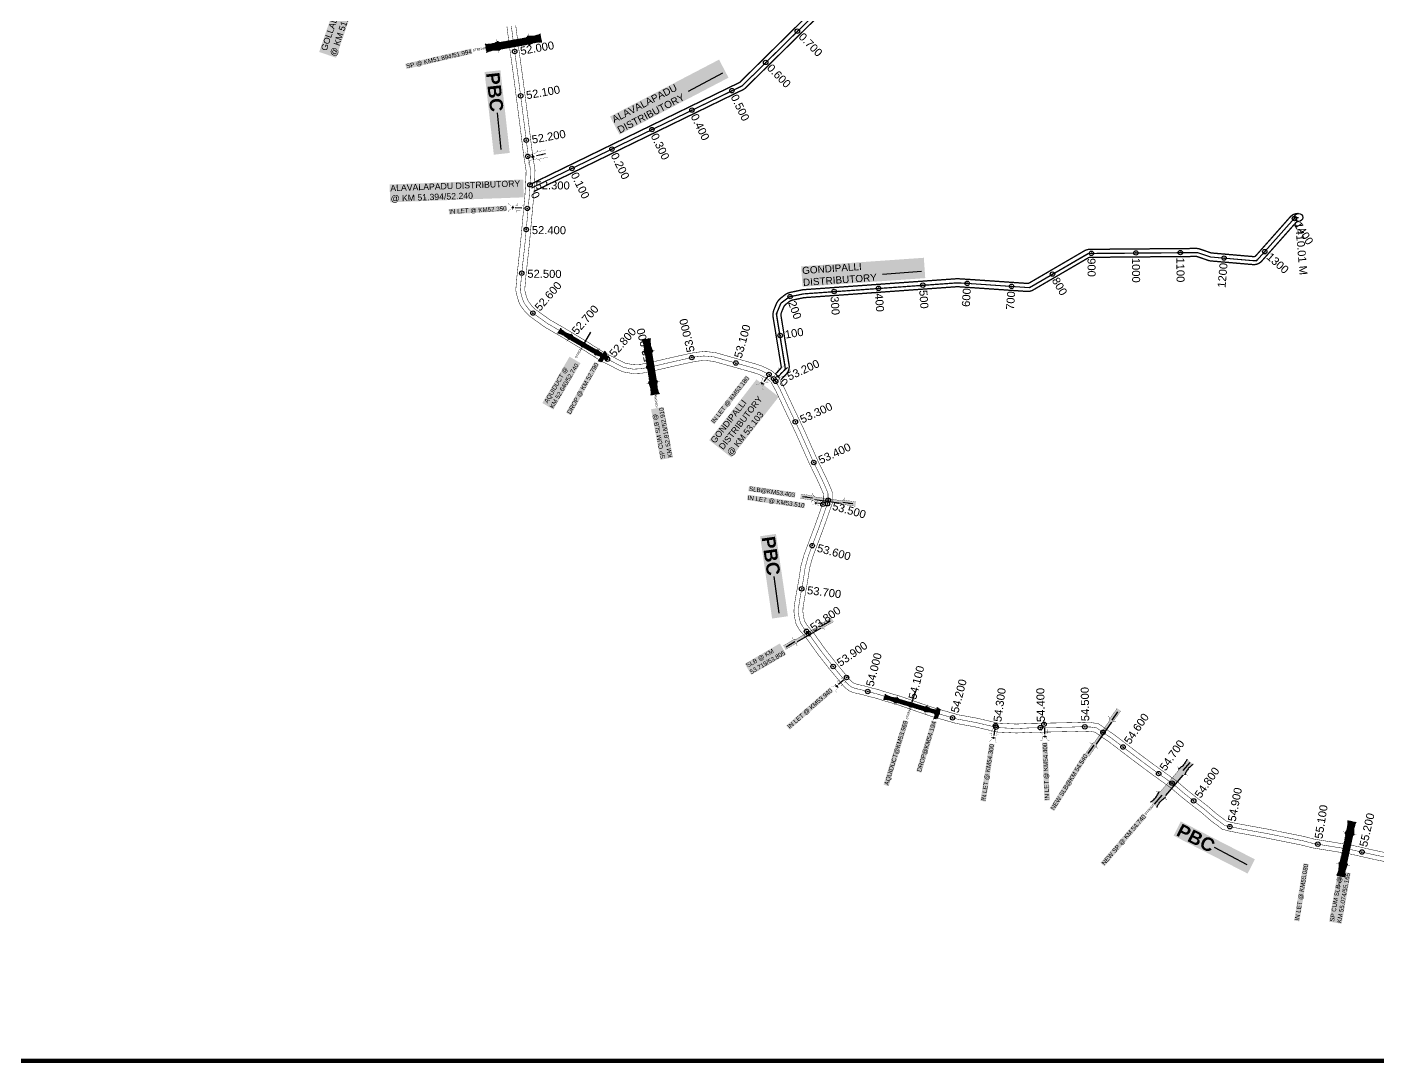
# Model space of a CAD drawing. Header units: inches. Extents: x 204181 to 273365, y 1587708 to 1600456.
# Drawn here: x 210124 to 213162, y 1589951 to 1592281 of the extents above; entities that cross this region are included whole.
import ezdxf
from ezdxf.enums import TextEntityAlignment as Align

# ---------------------------------------------------------------- set-up
doc = ezdxf.new("R2010")
doc.units = ezdxf.units.IN
doc.header["$LTSCALE"] = 15
doc.header["$MEASUREMENT"] = 0
doc.header["$PDMODE"] = 32
doc.header["$PDSIZE"] = 10
doc.linetypes.add('ACAD_ISO02W100', pattern=[15, 12, -3])
doc.linetypes.add('HIDDEN2', pattern=[0.1875, 0.125, -0.0625])
for name, color, linetype in [('CANAL1', 7, 'Continuous'), ('CSMark', 72, 'Continuous'), ('PAPER SIZE', 5, 'Continuous'), ('STRUCTURE', 5, 'Continuous'), ('text2', 7, 'Continuous')]:
    doc.layers.add(name, color=color, linetype=linetype)
doc.styles.add('FONT1', font='Arial')
doc.styles.get("Standard").update_dxf_attribs({"font": 'arial.ttf'})
doc.dimstyles.get("Standard").update_dxf_attribs({"dimtxt": 0.18, "dimasz": 0.18, "dimexe": 0.18, "dimexo": 0.0625, "dimgap": 0.09, "dimtad": 0, "dimtih": 1, "dimtoh": 1, "dimdec": 4, "dimzin": 0, "dimdsep": 46, "dimtxsty": 'Standard', "dimcen": 0.09, "dimadec": 0, "dimazin": 0, "dimtfac": 1, "dimtdec": 4, "dimtofl": 0, "dimtmove": 0, "dimatfit": 3, "dimfxl": 1, "dimtolj": 1, "dimtzin": 0, "dimarcsym": 0})

# ---------------------------------------------------------------- blocks, each defined once
blk = doc.blocks.new('DROP')
h = blk.add_hatch()
h.set_pattern_fill('ANSI31', color=1, scale=10, angle=45)
h.set_pattern_definition([(90, (-324.4107, -25.7687), (-1.25, 0), [])])
h.paths.add_polyline_path([(-9.9, -4.3), (-13.8, 4.1), (13.8, 4.1), (10.2, -4.3)])
at = {"layer": 'STRUCTURE', "color": 5, "const_width": 0.49}
blk.add_lwpolyline([(-9.9, -4.3), (-13.8, 4.1), (13.8, 4.1), (10.2, -4.3), (-9.9, -4.3)], dxfattribs=at)
at = {"layer": 'STRUCTURE', "color": 5}
blk.add_circle((0, 0), 1.33, dxfattribs=at)
blk = doc.blocks.new('OT')
at = {"layer": 'STRUCTURE', "color": 190}
for points, const_width in [([(769775.2, 1706601.8), (769775.2, 1706597.8), (769769.2, 1706593.8), (769761.8, 1706593.8), (769754.4, 1706593.8), (769748.4, 1706597.8), (769748.4, 1706601.8)], 0.5), ([(769751.4, 1706595.8), (769729.4, 1706595.8)], 0.5), ([(769751.4, 1706579), (769729.4, 1706579)], 0.5), ([(769748.4, 1706573), (769748.4, 1706577), (769754.4, 1706581), (769761.8, 1706581), (769761.8, 1706581), (769761.8, 1706581), (769769.2, 1706581), (769775.2, 1706577), (769775.2, 1706573)], 0.5), ([(769761.8, 1706593.8), (769761.8, 1706581)], 2.5)]:
    blk.add_lwpolyline(points, dxfattribs=dict(at, const_width=const_width))
at = {"layer": 'STRUCTURE', "color": 0}
blk.add_circle((769761.8, 1706587.4), 1.87, dxfattribs=at)
blk.add_leader([(769732.6, 1706587.4), (769753.8, 1706587.4)], dimstyle='Standard', override={"dimasz": 10, "dimgap": 0.09, "dimtad": 0}, dxfattribs=at)
blk = doc.blocks.new('SP')
at = {"layer": 'STRUCTURE'}
h = blk.add_hatch(dxfattribs=at)
h.set_pattern_fill('DASH', color=256, scale=8, style=0)
edge = h.paths.add_edge_path()
edge.add_spline(control_points=[(769825.7, 1706742.1), (769825.3, 1706741.8), (769823.8, 1706740.8), (769820.9, 1706740.3), (769817, 1706739.7), (769811.4, 1706738.9), (769804, 1706739.7), (769798.4, 1706741), (769795.6, 1706741.6)], knot_values=[0, 0, 0, 0, 1.613557, 5.24513, 8.624976, 13.470124, 22.190216, 30.746377, 30.746377, 30.746377, 30.746377], degree=3, periodic=0)
edge.add_line((769795.6, 1706741.6), (769792.6, 1706739.6))
edge.add_line((769792.6, 1706739.6), (769732.6, 1706739.6))
edge.add_line((769732.6, 1706739.6), (769729.6, 1706741.6))
edge.add_spline(control_points=[(769729.6, 1706741.6), (769726.9, 1706740.9), (769721.3, 1706739.5), (769713.9, 1706738.5), (769708.3, 1706739.1), (769704.4, 1706739.6), (769701.5, 1706740), (769700, 1706741), (769699.5, 1706741.3)], knot_values=[0, 0, 0, 0, 8.556161, 17.276253, 22.121402, 25.501247, 29.13282, 30.746377, 30.746377, 30.746377, 30.746377], degree=3, periodic=0)
edge.add_line((769699.5, 1706741.3), (769699.5, 1706722.1))
edge.add_spline(control_points=[(769699.5, 1706722.1), (769700, 1706722.4), (769701.4, 1706723.4), (769704.3, 1706724), (769708.2, 1706724.5), (769713.8, 1706725.3), (769721.2, 1706724.5), (769726.8, 1706723.3), (769729.6, 1706722.6)], knot_values=[0, 0, 0, 0, 1.613557, 5.24513, 8.624976, 13.470124, 22.190216, 30.746377, 30.746377, 30.746377, 30.746377], degree=3, periodic=0)
edge.add_line((769729.6, 1706722.6), (769732.6, 1706724.6))
edge.add_line((769732.6, 1706724.6), (769792.6, 1706724.6))
edge.add_line((769792.6, 1706724.6), (769795.6, 1706722.6))
edge.add_spline(control_points=[(769795.6, 1706722.6), (769798.4, 1706723.3), (769803.9, 1706724.8), (769811.3, 1706725.8), (769817, 1706725.1), (769820.9, 1706724.7), (769823.8, 1706724.2), (769825.2, 1706723.3), (769825.7, 1706723)], knot_values=[0, 0, 0, 0, 8.556161, 17.276253, 22.121402, 25.501247, 29.13282, 30.746377, 30.746377, 30.746377, 30.746377], degree=3, periodic=0)
edge.add_line((769825.7, 1706723), (769825.7, 1706742.1))
h.paths.add_polyline_path([(769764.2, 1706732.1, -1), (769761.1, 1706732.1, -1)], flags=0)
h.paths.add_polyline_path([(769761.1, 1706732.1, 1), (769764.2, 1706732.1, 1)], flags=16)
at = {"layer": 'STRUCTURE', "const_width": 0.628}
for points in [[(769726.6, 1706747.6), (769726.6, 1706743.6), (769732.6, 1706739.6), (769792.6, 1706739.6), (769798.6, 1706743.6), (769798.6, 1706747.6)], [(769726.6, 1706716.6), (769726.6, 1706720.6), (769732.6, 1706724.6), (769792.6, 1706724.6), (769798.6, 1706720.6), (769798.6, 1706716.6)]]:
    blk.add_lwpolyline(points, dxfattribs=at)
at = {"layer": 'STRUCTURE', "color": 3}
blk.add_lwpolyline([(769732.6, 1706724.6), (769792.6, 1706724.6)], dxfattribs=at)
blk.add_lwpolyline([(769732.6, 1706724.6), (769792.6, 1706724.6)], dxfattribs=at)
at = {"layer": 'STRUCTURE', "color": 0}
blk.add_circle((769762.6, 1706732.1), 1.55, dxfattribs=at)
at = {"layer": 'STRUCTURE'}
for points in [[(769699.5, 1706741.3), (769700.9, 1706740.5), (769704.4, 1706739.6), (769707.8, 1706739.2), (769712.6, 1706738.8), (769721.3, 1706739.7), (769729.6, 1706741.6)], [(769699.5, 1706722.1), (769700.9, 1706723), (769704.4, 1706724), (769707.7, 1706724.5), (769712.5, 1706725), (769721.2, 1706724.4), (769729.6, 1706722.6)], [(769825.7, 1706742.1), (769824.3, 1706741.3), (769820.8, 1706740.3), (769817.5, 1706739.8), (769812.7, 1706739.2), (769804, 1706739.9), (769795.6, 1706741.6)], [(769825.7, 1706723), (769824.3, 1706723.8), (769820.8, 1706724.7), (769817.4, 1706725.1), (769812.6, 1706725.5), (769803.9, 1706724.6), (769795.6, 1706722.6)]]:
    blk.add_spline(points, degree=3, dxfattribs=at)
at = {"layer": 'STRUCTURE', "color": 0}
blk.add_text('STREAM', height=5, dxfattribs=at).set_placement((769684.3, 1706732.1), align=Align.MIDDLE_CENTER)
for points in [[(769727.4, 1706732.1), (769700.8, 1706732.1)], [(769824.4, 1706732.1), (769800.5, 1706732.1)]]:
    blk.add_leader(points, dimstyle='Standard', override={"dimasz": 10, "dimgap": 0.09, "dimtad": 0}, dxfattribs=at)
blk = doc.blocks.new('AQUEDUCT')
at = {"layer": 'STRUCTURE'}
h = blk.add_hatch(dxfattribs=at)
h.set_pattern_fill('DASH', color=256, scale=8, angle=-90, style=0)
h.set_pattern_definition([(270, (-1706662.7411, 769762.6106), (1, -1), [1, -1])])
edge = h.paths.add_edge_path()
edge.add_spline(control_points=[(6.5, -63.1), (6.2, -62.6), (5.2, -61.2), (4.6, -58.3), (4.1, -54.4), (3.3, -48.8), (4.1, -41.4), (5.4, -35.8), (6, -33)], knot_values=[0, 0, 0, 0, 1.613557, 5.24513, 8.624976, 13.470124, 22.190216, 30.746377, 30.746377, 30.746377, 30.746377], degree=3, periodic=0)
edge.add_line((6, -33), (4, -30))
edge.add_line((4, -30), (4, 30))
edge.add_line((4, 30), (6, 33))
edge.add_spline(control_points=[(6, 33), (5.3, 35.8), (3.9, 41.3), (2.8, 48.7), (3.5, 54.4), (3.9, 58.3), (4.4, 61.2), (5.4, 62.6), (5.7, 63.1)], knot_values=[0, 0, 0, 0, 8.556161, 17.276253, 22.121402, 25.501247, 29.13282, 30.746377, 30.746377, 30.746377, 30.746377], degree=3, periodic=0)
edge.add_line((5.7, 63.1), (-6.5, 63.1))
edge.add_spline(control_points=[(-6.5, 63.1), (-6.2, 62.6), (-5.2, 61.2), (-4.6, 58.3), (-4.1, 54.4), (-3.3, 48.8), (-4.1, 41.4), (-5.4, 35.8), (-6, 33)], knot_values=[0, 0, 0, 0, 1.613557, 5.24513, 8.624976, 13.470124, 22.190216, 30.746377, 30.746377, 30.746377, 30.746377], degree=3, periodic=0)
edge.add_line((-6, 33), (-4, 30))
edge.add_line((-4, 30), (-4, -30))
edge.add_line((-4, -30), (-6, -33))
edge.add_spline(control_points=[(-6, -33), (-5.3, -35.8), (-3.9, -41.3), (-2.8, -48.7), (-3.5, -54.4), (-3.9, -58.3), (-4.4, -61.2), (-5.4, -62.6), (-5.7, -63.1)], knot_values=[0, 0, 0, 0, 8.556161, 17.276253, 22.121402, 25.501247, 29.13282, 30.746377, 30.746377, 30.746377, 30.746377], degree=3, periodic=0)
edge.add_line((-5.7, -63.1), (6.5, -63.1))
blk.add_circle((0, 0), 0.938)
at = {"layer": 'STRUCTURE', "const_width": 0.628}
for points in [[(-12, 36), (-8, 36), (-4, 30), (-4, -30), (-8, -36), (-12, -36)], [(12, 36), (8, 36), (4, 30), (4, -30), (8, -36), (12, -36)]]:
    blk.add_lwpolyline(points, dxfattribs=at)
at = {"layer": 'STRUCTURE', "color": 3}
for points in [[(-4, 30), (-4, -30)], [(-4, 30), (-4, -30)], [(4, 30), (4, -30)]]:
    blk.add_lwpolyline(points, dxfattribs=at)
at = {"layer": 'STRUCTURE'}
for points in [[(-6.5, 63.1), (-5.7, 61.7), (-4.7, 58.2), (-4.2, 54.9), (-3.6, 50.1), (-4.3, 41.4), (-6, 33)], [(5.7, 63.1), (4.8, 61.7), (3.9, 58.2), (3.5, 54.8), (3.1, 50), (4, 41.3), (6, 33)], [(-5.7, -63.1), (-4.8, -61.7), (-3.9, -58.2), (-3.5, -54.8), (-3.1, -50), (-4, -41.3), (-6, -33)], [(6.5, -63.1), (5.7, -61.7), (4.7, -58.2), (4.2, -54.9), (3.6, -50.1), (4.3, -41.4), (6, -33)]]:
    blk.add_spline(points, degree=3, dxfattribs=at)
at = {"layer": 'STRUCTURE', "color": 0}
blk.add_text('STREAM', height=5, dxfattribs=at).set_placement((-19.7, -0.1), align=Align.MIDDLE_CENTER)
for points in [[(32.5, 0.1), (5.8, 0)], [(0.4, -62), (0.1, -38.2)]]:
    blk.add_leader(points, dimstyle='Standard', override={"dimasz": 10, "dimgap": 0.09, "dimtad": 0}, dxfattribs=at)
blk = doc.blocks.new('SLB')
at = {"layer": 'STRUCTURE'}
h = blk.add_hatch(dxfattribs=at)
h.set_pattern_fill('DOTS', color=6, scale=20, angle=320.3722, style=0)
h.set_pattern_definition([(320.372247934, (-159.4327, -72.9564), (1.2786241598, 0.5641323054), [0, -1.25])])
h.paths.add_polyline_path([(769699.5, 1706871.1), (769699.5, 1706861.1), (769729.1, 1706861.1), (769732.1, 1706863.1), (769792.1, 1706863.1), (769795.1, 1706861.1), (769824.7, 1706861.1), (769824.7, 1706871.1), (769795.1, 1706871.1), (769792.1, 1706869.1), (769732.1, 1706869.1), (769729.1, 1706871.1)])
at = {"layer": 'STRUCTURE', "color": 6, "const_width": 0.628}
for points in [[(769726.1, 1706877.1), (769726.1, 1706873.1), (769732.1, 1706869.1), (769792.1, 1706869.1), (769798.1, 1706873.1), (769798.1, 1706877.1)], [(769726.1, 1706855.1), (769726.1, 1706859.1), (769732.1, 1706863.1), (769792.1, 1706863.1), (769798.1, 1706859.1), (769798.1, 1706855.1)]]:
    blk.add_lwpolyline(points, dxfattribs=at)
at = {"layer": 'STRUCTURE', "color": 6, "linetype": 'ACAD_ISO02W100', "ltscale": 0.5, "const_width": 0.5}
for points in [[(769699.5, 1706871.1), (769729.1, 1706871.1)], [(769699.5, 1706861.1), (769729.1, 1706861.1)], [(769795.1, 1706871.1), (769824.7, 1706871.1)], [(769795.1, 1706861.1), (769824.7, 1706861.1)]]:
    blk.add_lwpolyline(points, dxfattribs=at)
at = {"layer": 'STRUCTURE', "color": 6}
blk.add_lwpolyline([(769732.1, 1706863.1), (769792.1, 1706863.1)], dxfattribs=at)
blk.add_lwpolyline([(769732.1, 1706863.1), (769792.1, 1706863.1)], dxfattribs=at)
at = {"layer": 'STRUCTURE', "color": 0}
blk.add_circle((769762.1, 1706866.1), 1.24, dxfattribs=at)
for points in [[(769703.8, 1706866), (769726.7, 1706866)], [(769818.6, 1706865.8), (769795.7, 1706865.8)]]:
    blk.add_leader(points, dimstyle='Standard', override={"dimasz": 10, "dimgap": 0.09, "dimtad": 0}, dxfattribs=at)
blk = doc.blocks.new('PBC')
at = {"layer": 'STRUCTURE', "color": 5, "insert": (13.6, 8.7), "char_height": 30, "width": 181.057, "attachment_point": 1, "rotation": 325.6347, "bg_fill": 1, "box_fill_scale": 1.1, "bg_fill_color": 7, "bg_fill_true_color": 16777215, "bg_fill_transparency": 0}
blk.add_mtext('{\\fArial|b1|i0|c0|p34;\\C256;PBC}', dxfattribs=at)
at = {"layer": 'PAPER SIZE'}
blk.add_leader([(148.6, -102.5), (80.6, -54.7)], dimstyle='Standard', override={"dimasz": 40, "dimgap": 0.09, "dimtad": 0, "dimtfill": 2, "dimtfillclr": 5}, dxfattribs=at)

msp = doc.modelspace()

# ---------------------------------------------------------------- linework, layer by layer
at = {"layer": 'CANAL1', "color": 200, "linetype": 'ByBlock', "ltscale": 40, "const_width": 3}
for points in [[(211255.6, 1591927.1), (211725.8, 1592156, 0.081425), (211727.4, 1592157.1), (211993.4, 1592419.2, -0.193689), (212009.9, 1592426.1), (212707.1, 1592434.9, 0.154725), (212710.6, 1592436.1), (212938.1, 1592600.8), (213011.3, 1592676), (213065.9, 1592743.6), (213151, 1592854.6), (213252.4, 1592975.1)], [(211263.4, 1591910.9), (211733.7, 1592139.8, 0.081425), (211740.1, 1592144.3), (212006, 1592406.4, -0.193689), (212010.2, 1592408.1), (212707.4, 1592416.9, 0.154725), (212721.1, 1592421.5), (212949.9, 1592587.2), (213024.7, 1592664), (213080.1, 1592732.4), (213165, 1592843.4)]]:
    msp.add_lwpolyline(points, format="xyb", dxfattribs=at)
at = {"layer": 'CANAL1', "color": 1, "linetype": 'HIDDEN2', "ltscale": 5, "const_width": 2}
msp.add_lwpolyline([(211259.5, 1591919), (211729.8, 1592147.9, 0.081425), (211733.8, 1592150.7), (211999.7, 1592412.8, -0.193689), (212010, 1592417.1), (212707.2, 1592425.9, 0.154725), (212715.9, 1592428.8), (212944, 1592594), (213018, 1592670), (213073, 1592738), (213158, 1592849), (213259, 1592969)], format="xyb", dxfattribs=at)
at = {"layer": 'CANAL1', "color": 1, "ltscale": 4, "const_width": 1}
for points in [[(211203.2, 1592281.9), (211208.3, 1592242), (211219.3, 1592162), (211230.4, 1592075.7), (211241.2, 1591990), (211246.3, 1591958.2), (211245.8, 1591941.7), (211244.9, 1591923.9), (211243.6, 1591901.3), (211241.2, 1591876.9), (211233.8, 1591795.4), (211225.8, 1591720.9), (211224.3, 1591703.3), (211223.1, 1591690.1), (211224, 1591683.5), (211226.2, 1591675), (211229.8, 1591663.3), (211233.4, 1591654.9), (211243.7, 1591641), (211253.7, 1591631), (211289.3, 1591605.5), (211318.4, 1591588.7), (211374.2, 1591555.4), (211416.5, 1591528.9), (211433.3, 1591520.8), (211447.5, 1591513.4), (211463.5, 1591505.6), (211487, 1591501.5), (211507.5, 1591502.6), (211535.4, 1591508.3), (211567.2, 1591515.7), (211593.5, 1591521.7), (211618.7, 1591527.2), (211627.7, 1591529.1), (211637.8, 1591530.2), (211645.7, 1591531.1), (211652.1, 1591530.8), (211668.4, 1591529), (211682.9, 1591524.8), (211712.8, 1591516.4), (211747, 1591506.8), (211756.6, 1591504.1), (211768.2, 1591500.4), (211783, 1591493.4), (211786.3, 1591491.9), (211794.3, 1591485.3), (211797.1, 1591482.6), (211807.5, 1591463.4), (211831.7, 1591411.8), (211852.3, 1591368.8), (211882.9, 1591300), (211902.9, 1591258.8), (211910.4, 1591242), (211915.3, 1591230.1), (211915.5, 1591215.2), (211896.4, 1591161), (211871.5, 1591094.7), (211864.3, 1591068.8), (211859.6, 1591037.9), (211852.1, 1590996.4), (211849.2, 1590977.4), (211848.6, 1590966.9), (211849.8, 1590954.8), (211853.6, 1590937.7), (211862, 1590923.8), (211875.7, 1590907.8), (211902.9, 1590869.8), (211927.1, 1590838.9), (211958.4, 1590801), (211965, 1590793.9), (211973.8, 1590787.4), (211983.9, 1590783.8), (212005.2, 1590779), (212018.2, 1590775.1), (212030.5, 1590772.3), (212050.7, 1590766), (212083.1, 1590756.5), (212125.4, 1590741.7), (212157, 1590730.9), (212213.5, 1590714.8), (212255.8, 1590707.1), (212305.2, 1590695.5), (212349, 1590693.3), (212382.2, 1590694.9), (212433.1, 1590695.8), (212475.5, 1590696.7), (212495.2, 1590697.5), (212515.4, 1590696.8), (212525.9, 1590695.1), (212539.8, 1590685.1), (212556.4, 1590673.9), (212618.8, 1590626.3), (212651.1, 1590602.3), (212696.8, 1590569.5), (212719.1, 1590550.4), (212743, 1590531.4), (212766.9, 1590512.9), (212787.7, 1590494.8), (212800.1, 1590485.9), (212811.6, 1590477), (212827.4, 1590472.8), (212848.2, 1590468.7)], [(211223, 1592284.7), (211228.1, 1592244.6), (211239.1, 1592164.6), (211250.3, 1592078.2), (211261, 1591992.8), (211266.3, 1591959.5), (211265.7, 1591941), (211264.9, 1591922.8), (211263.5, 1591899.8), (211261.1, 1591875), (211253.7, 1591793.4), (211245.7, 1591719.1), (211244.3, 1591701.6), (211243.2, 1591690.5), (211243.7, 1591687.3), (211245.4, 1591680.4), (211248.6, 1591670.2), (211250.9, 1591664.9), (211258.9, 1591654.1), (211266.6, 1591646.4), (211300.1, 1591622.4), (211328.6, 1591606), (211384.7, 1591572.4), (211426.2, 1591546.4), (211442.3, 1591538.7), (211456.6, 1591531.3), (211469.7, 1591524.8), (211488.1, 1591521.6), (211504.9, 1591522.5), (211531.2, 1591527.9), (211562.7, 1591535.2), (211589.1, 1591541.2), (211614.6, 1591546.8), (211624.6, 1591548.8), (211635.6, 1591550.1), (211645, 1591551.1), (211653.7, 1591550.8), (211672.3, 1591548.7), (211688.4, 1591544.1), (211718.2, 1591535.6), (211752.3, 1591526.1), (211762.3, 1591523.3), (211775.5, 1591519), (211791.5, 1591511.5), (211797.1, 1591508.9), (211807.6, 1591500.2), (211813.1, 1591494.9), (211825.4, 1591472.4), (211849.8, 1591420.4), (211870.4, 1591377.2), (211901, 1591308.4), (211921, 1591267.3), (211928.8, 1591249.9), (211935.2, 1591234.2), (211935.6, 1591211.9), (211915.2, 1591154.1), (211890.6, 1591088.5), (211883.9, 1591064.5), (211879.3, 1591034.6), (211871.9, 1590993.1), (211869.1, 1590975.4), (211868.7, 1590967.3), (211869.6, 1590957.9), (211872.4, 1590945.3), (211878.3, 1590935.6), (211891.5, 1590920.2), (211918.9, 1590881.8), (211942.7, 1590851.5), (211973.4, 1590814.2), (211978.3, 1590808.9), (211983.3, 1590805.3), (211989.5, 1590803.1), (212010.2, 1590798.4), (212023.4, 1590794.5), (212035.8, 1590791.6), (212056.5, 1590785.1), (212089.2, 1590775.5), (212131.9, 1590760.6), (212163, 1590750), (212218, 1590734.3), (212259.9, 1590726.7), (212308, 1590715.4), (212349, 1590713.4), (212381.6, 1590714.9), (212432.7, 1590715.8), (212474.9, 1590716.7), (212495.1, 1590717.5), (212517.3, 1590716.7), (212533.7, 1590714.1), (212551.3, 1590701.5), (212568.1, 1590690.1), (212630.8, 1590642.2), (212662.9, 1590618.5), (212709.2, 1590585.2), (212731.8, 1590565.8), (212755.4, 1590547.1), (212779.6, 1590528.4), (212800.2, 1590510.5), (212812, 1590501.9), (212820.6, 1590495.3), (212831.9, 1590492.3), (212851.9, 1590488.4)], [(212851.9, 1590488.4), (212913.4, 1590477.2), (212996, 1590460.5), (213018.6, 1590454.6), (213100.5, 1590441.4), (213121.3, 1590436.9), (213156, 1590429), (213184.3, 1590423.2)], [(212848.5, 1590468.6), (212909.6, 1590457.5), (212991.5, 1590441), (213014.5, 1590435), (213096.7, 1590421.8), (213117, 1590417.3), (213151.7, 1590409.4), (213179.6, 1590403.7)]]:
    msp.add_lwpolyline(points, dxfattribs=at)
at = {"layer": 'CANAL1', "color": 1, "linetype": 'HIDDEN2', "ltscale": 4, "const_width": 1}
for points in [[(211213.1, 1592283.3), (211218.2, 1592243.3), (211220.6, 1592225.8), (211229.2, 1592163.3), (211240.3, 1592077), (211246.7, 1592026.5), (211251.1, 1591991.4), (211256.3, 1591958.9), (211255.8, 1591941.3), (211254.9, 1591923.4), (211253.5, 1591900.5), (211251.2, 1591876), (211246.6, 1591825.4), (211243.8, 1591794.4), (211235.7, 1591720), (211234.3, 1591702.5), (211233.2, 1591690.3), (211233.9, 1591685.4), (211235.8, 1591677.7), (211239.2, 1591666.8), (211242.1, 1591659.9), (211251.3, 1591647.5), (211260.2, 1591638.7), (211294.7, 1591614), (211323.5, 1591597.3), (211379.4, 1591563.9), (211421.4, 1591537.7), (211437.8, 1591529.8), (211452.1, 1591522.3), (211466.6, 1591515.2), (211487.6, 1591511.5), (211506.2, 1591512.6), (211533.3, 1591518.1), (211565, 1591525.5), (211591.3, 1591531.5), (211616.7, 1591537), (211618.9, 1591537.5), (211626.1, 1591539), (211636.7, 1591540.1), (211645.3, 1591541.1), (211652.9, 1591540.8), (211670.3, 1591538.8), (211685.6, 1591534.4), (211715.5, 1591526), (211749.6, 1591516.4), (211759.5, 1591513.7), (211771.9, 1591509.7), (211787.3, 1591502.5), (211791.7, 1591500.4), (211800.9, 1591492.7), (211805.1, 1591488.7), (211816.5, 1591467.9), (211840.8, 1591416.1), (211851.8, 1591393), (211861.4, 1591373), (211891.9, 1591304.2), (211911.9, 1591263), (211919.6, 1591246), (211925.2, 1591232.2), (211925.5, 1591213.6), (211905.8, 1591157.5), (211881, 1591091.6), (211874.1, 1591066.6), (211869.4, 1591036.2), (211862, 1590994.8), (211859.2, 1590976.4), (211858.7, 1590967.1), (211859.7, 1590956.3), (211863, 1590941.5), (211870.2, 1590929.7), (211883.6, 1590914), (211910.9, 1590875.8), (211934.9, 1590845.2), (211936.9, 1590842.8), (211965.9, 1590807.6), (211971.7, 1590801.4), (211978.5, 1590796.4), (211986.7, 1590793.5), (212007.7, 1590788.7), (212020.8, 1590784.8), (212033.1, 1590781.9), (212053.6, 1590775.5), (212086.1, 1590766), (212128.6, 1590751.1), (212160, 1590740.5), (212215.8, 1590724.6), (212257.8, 1590716.9), (212306.6, 1590705.5), (212349, 1590703.3), (212381.9, 1590704.9), (212432.9, 1590705.8), (212475.2, 1590706.7), (212495.2, 1590707.5), (212516.3, 1590706.7), (212529.8, 1590704.6), (212545.6, 1590693.3), (212562.2, 1590682), (212624.8, 1590634.2), (212657, 1590610.4), (212703, 1590577.3), (212725.5, 1590558.1), (212747.5, 1590540.6), (212749.2, 1590539.3), (212773.2, 1590520.6), (212794, 1590502.6), (212806, 1590493.9), (212816.1, 1590486.1), (212829.7, 1590482.5), (212850, 1590478.6)], [(212850.3, 1590478.3), (212850.3, 1590478.3), (212850.3, 1590478.3), (212850.3, 1590478.3), (212911.5, 1590467.4), (212993.7, 1590450.8), (213016.6, 1590444.8), (213098.6, 1590431.6), (213119.1, 1590427.1), (213153.9, 1590419.2), (213181.9, 1590413.5)]]:
    msp.add_lwpolyline(points, dxfattribs=at)
at = {"layer": 'CANAL1', "color": 200, "linetype": 'ByBlock', "ltscale": 40, "const_width": 3, "elevation": 89.8}
for points in [[(211806.5, 1591500.2), (211818.4, 1591512.8, 0.233965), (211819.9, 1591517.9), (211802.3, 1591625.2), (211801.9, 1591627.8, -0.140006), (211804.1, 1591646.4), (211808.8, 1591657.8, -0.129084), (211819.3, 1591671.5), (211827.5, 1591678, -0.114371), (211841.4, 1591684.4), (211868.7, 1591690.1), (212216, 1591715), (212247.6, 1591713), (212374, 1591704.3, 0.150284), (212377.4, 1591705.1), (212502, 1591777.8, -0.130723), (212513.9, 1591781), (212753.4, 1591783, -0.085253), (212761.4, 1591781.7), (212786.2, 1591773.1, 0.061511), (212787.6, 1591772.8), (212882.3, 1591764.6, 0.237246), (212887.3, 1591766.6), (212964.3, 1591853.5, -0.192302), (212980.2, 1591861.5), (212982.9, 1591861.7)], [(211819.5, 1591487.8), (211831.4, 1591500.4, 0.233965), (211837.7, 1591520.8), (211820.1, 1591628.1), (211819.7, 1591630.7, -0.140006), (211820.7, 1591639.5), (211825.4, 1591650.9, -0.129084), (211830.4, 1591657.3), (211838.6, 1591663.8, -0.114371), (211845.1, 1591666.8), (211871.2, 1591672.3), (212216, 1591697), (212246.4, 1591695), (212372.8, 1591686.3, 0.150284), (212386.5, 1591689.6), (212511.1, 1591762.2, -0.130723), (212514.1, 1591763), (212753.5, 1591765, -0.085253), (212755.5, 1591764.7), (212780.3, 1591756.1, 0.061511), (212786.1, 1591754.9), (212880.7, 1591746.7, 0.237246), (212900.7, 1591754.7), (212977.8, 1591841.5, -0.192302), (212981.7, 1591843.5), (212984.4, 1591843.8)]]:
    msp.add_lwpolyline(points, format="xyb", dxfattribs=at)
at = {"layer": 'CANAL1', "color": 1, "linetype": 'HIDDEN2', "ltscale": 5, "const_width": 2, "elevation": 89.8}
msp.add_lwpolyline([(211813, 1591494), (211824.9, 1591506.6, 0.233965), (211828.8, 1591519.3), (211811.2, 1591626.7), (211810.8, 1591629.3, -0.140006), (211812.4, 1591642.9), (211817.1, 1591654.3, -0.129084), (211824.8, 1591664.4), (211833.1, 1591670.9, -0.114371), (211843.3, 1591675.6), (211870, 1591681.2), (212216, 1591706), (212247, 1591704), (212373.4, 1591695.3, 0.150284), (212382, 1591697.3), (212506.6, 1591770, -0.130723), (212514, 1591772), (212753.4, 1591774, -0.085253), (212758.4, 1591773.2), (212783.2, 1591764.6, 0.061511), (212786.8, 1591763.8), (212881.5, 1591755.7, 0.237246), (212894, 1591760.6), (212971, 1591847.5, -0.192302), (212981, 1591852.5), (212983.6, 1591852.7)], format="xyb", dxfattribs=at)
at = {"layer": 'CSMark', "linetype": 'Continuous'}
for p in [(211856.3, 1592271.5), (211785.1, 1592201.3), (211709.1, 1592137.8), (211619.2, 1592094.1), (211529.2, 1592050.3), (211439.3, 1592006.5), (211349.4, 1591962.8), (212974.1, 1591850.2, 89.8), (212517.6, 1591772.1, 89.8), (212617.6, 1591772.9, 89.8), (212717.6, 1591773.7, 89.8), (212815.9, 1591761.3, 89.8), (212907.4, 1591775.7, 89.8), (212138.5, 1591700.5, 89.8), (212238.3, 1591704.6, 89.8), (212338.1, 1591697.7, 89.8), (212430, 1591725.4, 89.8), (211839.9, 1591674.7, 89.8), (211939, 1591686.2, 89.8), (212038.8, 1591693.3, 89.8), (211817.7, 1591587.3, 89.8)]:
    msp.add_point(p, dxfattribs=at)
at = {"layer": 'text2', "color": 5, "const_width": 10}
msp.add_lwpolyline([(205712.3, 1599556.1), (219410.4, 1599556.1), (219410.4, 1589956.2), (205712.3, 1589956.2)], close=True, dxfattribs=at)
at = {"layer": 'text2', "color": 0, "linetype": 'Continuous'}
msp.add_lwpolyline([(211259.5, 1591919), (211732, 1592149), (212004, 1592417), (212712, 1592426), (212944, 1592594), (213018, 1592670), (213073, 1592738), (213158, 1592849), (213259, 1592969)], dxfattribs=at)
at = {"layer": 'text2', "color": 0, "linetype": 'Continuous', "elevation": 89.8}
msp.add_lwpolyline([(211813, 1591494), (211830, 1591512), (211811.2, 1591626.7), (211809.6, 1591636.3), (211819.7, 1591660.4), (211837.6, 1591674.4), (211870, 1591681.2), (212216, 1591706), (212247, 1591704), (212378, 1591695), (212510, 1591772), (212756, 1591774), (212785, 1591764), (212889, 1591755), (212975, 1591852), (212983.6, 1591852.7)], dxfattribs=at)
at = {"layer": 'text2', "linetype": 'Continuous'}
msp.add_circle((212983.6, 1591852.7, 89.8), 9.12, dxfattribs=at)
at = {"layer": 'text2'}
for p in [(211218, 1592244.6), (211220.6, 1592225.8), (211246.7, 1592026.5), (211250, 1591990, 83), (211249, 1591873, 84), (211246.6, 1591825.4), (211375, 1591566.6), (211419, 1591539.2), (211526.5, 1591516.7), (211618.9, 1591537.5), (211792.6, 1591499.7), (211803, 1591490, 91), (211851.8, 1591393), (211925.5, 1591216.9), (211914, 1591208, 94), (211876.9, 1590921.9), (211881.3, 1590916.7), (211936.9, 1590842.8), (211967, 1590818, 98), (212112.3, 1590756.9), (212170.4, 1590737.5), (212302, 1590710, 101), (212411, 1590713, 102), (212698.7, 1590580.4), (212747.5, 1590540.6)]:
    msp.add_point(p, dxfattribs=at)
at = {"layer": 'text2', "color": 3, "linetype": 'Continuous'}
for p in [(211234, 1592126.2), (211246.7, 1592026.5), (211255, 1591926.2), (211246.6, 1591825.5), (211236.5, 1591727.3), (211261.6, 1591637.7), (211344.7, 1591584.7), (211429.2, 1591533.9), (211522.7, 1591515.9), (211618.9, 1591537.5), (211717.9, 1591525.3), (211807.6, 1591484.1), (211851.8, 1591393), (211893.1, 1591301.7), (211923.9, 1591208.8), (211889.7, 1591114.6), (211866.1, 1591017.6), (211876.9, 1590921.9), (212014.6, 1590786.7), (212110.2, 1590757.6), (212205.4, 1590727.5), (212303.1, 1590706.3), (212402.8, 1590705.3), (212502.8, 1590707.2), (212543.7, 1590694.7), (212588.6, 1590661.8), (212668.7, 1590602), (212828.9, 1590482.7), (213026.7, 1590443.2), (213126, 1590425.6)]:
    msp.add_point(p, dxfattribs=at)

# ---------------------------------------------------------------- block references
for name, p, rotation in [('AQUEDUCT', (211375, 1591566.6), 59.59448324100352), ('DROP', (211418.9, 1591539.1), 56.63637526121953), ('AQUEDUCT', (212112.3, 1590756.9), 73.0596237813535), ('DROP', (212170.5, 1590737.4), 73.50096587453818)]:
    msp.add_blockref(name, p, dxfattribs=dict(rotation=rotation))
at = {"layer": 'PAPER SIZE'}
for p, rotation in [((211170.5, 1592185, -8), 310.7642012065028), ((211790, 1591141.7, -8), 312.65664601437), ((212707.7, 1590480.2, -8), 7.208668606710601)]:
    msp.add_blockref('PBC', p, dxfattribs=dict(at, rotation=rotation))
at = {"layer": 'STRUCTURE', "color": 0}
for name, p, rotation in [('SP', (-251975.7, -221844.8), 9.9527417520177), ('OT', (573375, 3428792.8), 193.1254475419643), ('SP', (2017358.9, 1097109.7), 98.96468429095664), ('SLB', (2017491.1, 1097131.1), 98.96468429095664), ('OT', (-350886.6, 3377088.9), 221.7692579850476), ('SLB', (-789983.5, 9413), 351.924388554847), ('SLB', (403406.9, -271673.8), 30.14536174024887), ('SLB', (1171470.5, -17529.4), 55.08053215069462), ('SP', (1009546.7, -103675.3), 49.46480859079367), ('SP', (1730194.5, 493224.6), 78.40069121169267)]:
    msp.add_blockref(name, p, dxfattribs=dict(at, rotation=rotation))
for p, xscale, yscale, zscale, rotation in [((798289.9, 2763532.5, 84), 0.7, 0.7, 0.7, 177.6641907897856), ((-399267.3, 2750816.1), 0.7, 0.7, 0.7, 232.0700123212813), ((693186.6, 2372174.8, 65.8), 0.4899999999999999, 0.4899999999999999, 0.4899999999999999, 172.6334297107388), ((-169446.4, 2844584.2, 98), 0.7, 0.7, 0.7, 221.1972406896826), ((-885963.7, 2305706.7, 101), 0.7, 0.7, 0.7, 261.2117134433467), ((-1002795.1, 2081304.7, 102), 0.7, 0.7, 0.7, 272.2923622697426)]:
    msp.add_blockref('OT', p, dxfattribs=dict(at, xscale=xscale, yscale=yscale, zscale=zscale, rotation=rotation))

# ---------------------------------------------------------------- texts
at = {"layer": 'CSMark', "color": 1, "linetype": 'Continuous', "style": 'FONT1'}
for s, rotation, p in [('0.700', 314.5756, (211864, 1592263.7)), ('0.600', 314.5756, (211792.8, 1592193.5)), ('0.500', 295.9555, (211713.9, 1592127.9)), ('0.400', 295.9555, (211624, 1592084.2)), ('0.300', 295.9555, (211534.1, 1592040.4)), ('0.200', 295.9555, (211444.1, 1591996.6)), ('0.100', 295.9555, (211354.2, 1591952.9)), ('0', 295.9555, (211264.3, 1591909.1)), ('1400', 302.918, (212980.1, 1591840.9, 89.8)), ('1410.01 M', 274.8991, (212984.6, 1591841.8, 89.8)), ('1300', 318.4399, (212915.6, 1591768.4, 89.8)), ('900', 270.4658, (212517.7, 1591761.1, 89.8)), ('1000', 270.4658, (212617.7, 1591761.9, 89.8)), ('1100', 270.4658, (212717.7, 1591762.7, 89.8)), ('800', 300.2564, (212435.6, 1591715.9, 89.8)), ('300', 274.0973, (211939.8, 1591675.2, 89.8)), ('400', 274.0973, (212039.6, 1591682.3, 89.8)), ('500', 274.0973, (212139.3, 1591689.5, 89.8)), ('200', 289.8609, (211843.7, 1591664.3, 89.8)), ('100', 9.3099, (211828.5, 1591589.1, 89.8)), ('0', 316.6366, (211821, 1591486.4, 89.8))]:
    msp.add_text(s, height=18, rotation=rotation, dxfattribs=at).set_placement(p, align=Align.MIDDLE_LEFT)
at = {"layer": 'CSMark', "color": 1}
for s, rotation, p in [('52.000', 10.226, (211233.2, 1592226.9)), ('52.100', 10.226, (211246.6, 1592127.3)), ('52.200', 10.226, (211259.3, 1592027.6)), ('52.300', 359.7222, (211267.6, 1591925)), ('52.400', 359.7222, (211259.2, 1591824.3)), ('52.500', 359.7222, (211249.1, 1591726.1)), ('52.600', 49.2041, (211270.7, 1591646.5)), ('52.700', 49.2041, (211353.8, 1591593.5)), ('53.000', 103.452, (211617.1, 1591550)), ('53.100', 74.5333, (211722.3, 1591537.2)), ('52.800', 49.2041, (211438.3, 1591542.7)), ('52.900', 103.452, (211520.9, 1591528.4)), ('53.200', 24.8688, (211834.5, 1591493.7)), ('53.300', 24.8688, (211863.7, 1591397.3)), ('53.400', 24.8688, (211905, 1591306)), ('53.500', 344.6148, (211935.7, 1591204.4)), ('53.600', 344.6148, (211901.5, 1591110.2)), ('53.700', 352.8441, (211878.4, 1591014.8)), ('53.800', 35.0697, (211887.8, 1590928.2)), ('53.900', 35.0697, (211947.9, 1590849.1)), ('54.000', 75.6888, (212018.8, 1590798.6)), ('54.100', 75.6888, (212114.4, 1590769.5)), ('54.200', 75.6888, (212209.7, 1590739.4)), ('54.300', 82.1903, (212305.9, 1590718.5)), ('54.400', 90.944, (212403.9, 1590717.9)), ('54.500', 90.944, (212503.7, 1590719.8)), ('54.600', 55.1728, (212596.8, 1590671.5)), ('54.700', 55.1728, (212676.8, 1590611.7)), ('54.800', 55.1728, (212755.6, 1590550.3)), ('54.900', 78.9646, (212832.9, 1590494.8)), ('55.100', 80.8757, (213028, 1590455.7)), ('55.200', 77.1503, (213128.5, 1590437.9))]:
    msp.add_text(s, height=18, rotation=rotation, dxfattribs=at).set_placement(p, align=Align.MIDDLE_LEFT)
at = {"layer": 'CSMark', "color": 1, "linetype": 'Continuous', "style": 'FONT1'}
for s, rotation, p in [('1200', 85.054, (212814.9, 1591750.4, 89.8)), ('600', 86.3086, (212237.6, 1591693.6, 89.8)), ('700', 86.0698, (212337.3, 1591686.8, 89.8))]:
    msp.add_text(s, height=18, rotation=rotation, dxfattribs=at).set_placement(p, align=Align.MIDDLE_RIGHT)
at = {"layer": 'STRUCTURE', "color": 5, "attachment_point": 1, "bg_fill": 1, "box_fill_scale": 1.1, "bg_fill_color": 7, "bg_fill_true_color": 16777215, "bg_fill_transparency": 0}
for s, insert, char_height, width, rotation in [(' GOLLALA GUDUR DISTRIBORTY @ KM 51.394/51.494', (210782.7, 1592225.7), 14, 316.403, 71.1578), ('SP @ KM51.894/51.994', (210975.7, 1592197.5, 79), 10, 150.298, 13.066), ('ALAVALAPADU DISTRIBUTORY @ KM 51.394/52.240', (210940.7, 1591925.6, 84), 14, 297.812, 2.1188), ('IN LET @ KM52.350', (211073.3, 1591870.7, 84), 10, 128.531, 3.2619), (' AQUIDUCT @ KM 52.640/52.740', (211284.2, 1591435.7), 10, 118.777, 59.5945), ('DROP @ KM 52.790', (211337.5, 1591414.2), 10, 129.302, 60.7456), ('IN LET @ KM53.180', (211661.5, 1591394.9), 10, 128.531, 52.07), ('GONDIPALLI DISTRIBUTORY @ KM 53.103', (211659.9, 1591352.1), 14, 170.327, 52.07), ('SP CUM SLB @ \\PKM 52.816/52.910', (211549.2, 1591308.9, 27), 10, 113.606, 100.5072), ('SLB@KM53.403', (211748.5, 1591248), 10, 103.722, 351.9244), ('IN LET @ KM53.510', (211745.4, 1591227.9, 94), 10, 128.531, 351.9244), ('SLB @ KM 53.719/53.805', (211739.6, 1590848.6), 10, 88.879, 30.1454), ('IN LET @ KM53.940', (211832.6, 1590709.7, 98), 10, 128.516, 41.1972), ('AQUIDUCT@KM53.969', (212051.4, 1590577.8), 10, 150.305, 73.0596), ('AQUIDUCT@KM53.969', (212051.4, 1590577.8), 10, 150.305, 73.0596), ('DROP@KM54.194', (212124.8, 1590608), 10, 117.767, 73.0596), ('DROP@KM54.194', (212124.8, 1590608), 10, 117.767, 73.0596), ('IN LET @ KM54.300', (212269.2, 1590541.6, 101), 10, 128.531, 81.2117), ('IN LET @ KM54.300', (212269.2, 1590541.6, 101), 10, 128.531, 81.2117), ('IN LET @ KM54.400', (212412.9, 1590542.3, 102), 10, 128.531, 92.2924), ('IN LET @ KM54.400', (212412.9, 1590542.3, 102), 10, 128.531, 92.2924), ('NEW SLB@KM 54.540', (212425, 1590524.2, 102), 10, 144.056, 58.1877), ('NEW SLB@KM 54.540', (212425, 1590524.2, 102), 10, 144.056, 58.1877), ('NEW SP @ KM 54.740', (212539.4, 1590401.5), 10, 144.05, 49.4648), ('NEW SP @ KM 54.740', (212539.4, 1590401.5), 10, 144.05, 49.4648), ('IN LET @ KM55.080', (212974.6, 1590272.4, 107), 10, 128.531, 80.7369), ('SP CUM SLB @\\PKM 55.074/55.165', (213053.2, 1590270, 27), 10, 113.715, 79.9432)]:
    msp.add_mtext(s, dxfattribs=dict(at, insert=insert, char_height=char_height, width=width, rotation=rotation))
at = {"layer": 'STRUCTURE', "color": 5, "char_height": 16, "width": 273.397, "attachment_point": 1, "style": 'FONT1', "bg_fill": 1, "box_fill_scale": 1.1, "bg_fill_color": 7, "bg_fill_true_color": 16777215, "bg_fill_transparency": 0}
for s, insert, rotation in [('{\\C1;ALAVALAPADU DISTRIBUTORY}', (211437.2, 1592079), 27.5607), ('{\\C1;GONDIPALLI DISTRIBUTORY}', (211866.5, 1591741.2), 4.0053)]:
    msp.add_mtext(s, dxfattribs=dict(at, insert=insert, rotation=rotation))

# ---------------------------------------------------------------- leaders
at = {"layer": 'PAPER SIZE', "color": 1}
for points in [[(211687.9, 1592177.1), (211610.4, 1592136.2)], [(212135.4, 1591730.9), (212048.1, 1591724.4)]]:
    msp.add_leader(points, dimstyle='Standard', override={"dimasz": 40, "dimgap": 0.09, "dimtad": 0, "dimtfill": 2, "dimtfillclr": 5}, dxfattribs=at)

doc.saveas('drawing.dxf')
